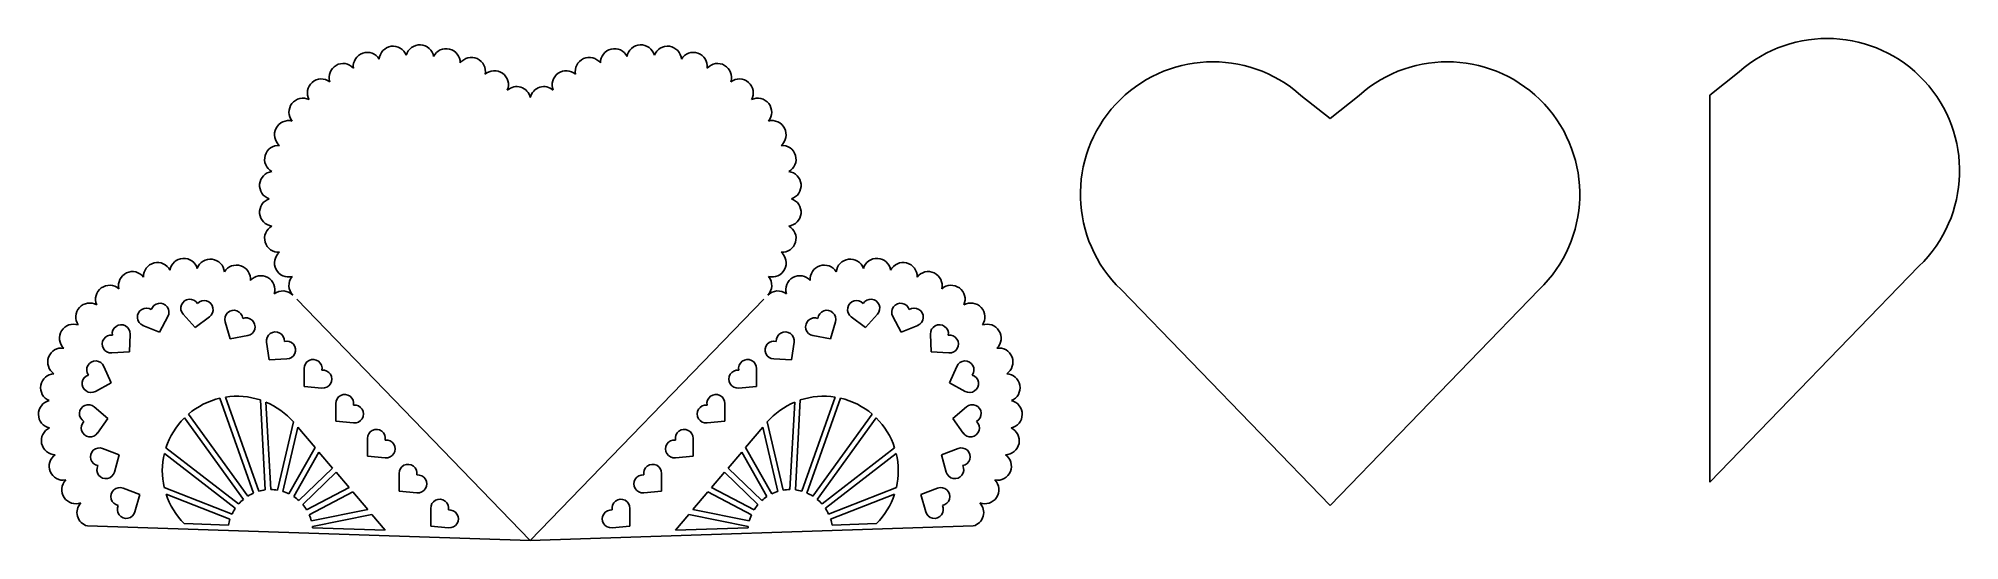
# Model space of a CAD drawing. Extents: x 339 to 836, y 78 to 208.
import ezdxf

# ---------------------------------------------------------------- set-up
doc = ezdxf.new("R2010")
doc.units = 0
doc.layers.get('0').update_dxf_attribs({"linetype": 'CONTINUOUS'})

msp = doc.modelspace()

# ---------------------------------------------------------------- linework, layer by layer
for p, q in [((771.164226, 193.004178), (778.680607, 198.961826)), ((673.007008, 186.957444), (665.490627, 192.915092)), ((673.007008, 186.957444), (680.523388, 192.915092)), ((771.164226, 193.004178), (771.164226, 92.928099)), ((771.164226, 92.928099), (825.187319, 148.762642)), ((466.343763, 77.849079), (405.976423, 140.2406)), ((466.343763, 77.849079), (526.711102, 140.2406)), ((673.007008, 86.881365), (618.983916, 142.715908)), ((673.007008, 86.881365), (727.0301, 142.715908)), ((370.513178, 131.721958), (372.67111, 135.795489)), ((379.712949, 132.957439), (376.627158, 136.382089)), ((379.712949, 132.957439), (383.424618, 135.691272)), ((388.782873, 129.988076), (387.488571, 134.412453)), ((543.904653, 129.988076), (545.198954, 134.412453)), ((552.974576, 132.957439), (549.262908, 135.691272)), ((552.974576, 132.957439), (556.060367, 136.382089)), ((562.174347, 131.721958), (560.016415, 135.795489)), ((362.760527, 126.617196), (362.937317, 131.223613)), ((370.513178, 131.721958), (366.247077, 133.468586)), ((388.782873, 129.988076), (393.313137, 130.840742)), ((398.847586, 124.571921), (398.181635, 129.133372)), ((533.839939, 124.571921), (534.50589, 129.133372)), ((543.904653, 129.988076), (539.374389, 130.840742)), ((562.174347, 131.721958), (566.440448, 133.468586)), ((569.926999, 126.617196), (569.750208, 131.223613)), ((362.760527, 126.617196), (358.159068, 126.339862)), ((398.847586, 124.571921), (403.45243, 124.785798)), ((533.839939, 124.571921), (529.235095, 124.785798)), ((569.926999, 126.617196), (574.528457, 126.339862)), ((357.990502, 118.654216), (356.151135, 122.881161)), ((407.919439, 117.713518), (407.895126, 122.323262)), ((524.768086, 117.713518), (524.7924, 122.323262)), ((574.697024, 118.654216), (576.53639, 122.881161)), ((357.990502, 118.654216), (353.965062, 116.407849)), ((386.150126, 114.659268), (394.850362, 90.133101)), ((387.564458, 114.9346), (396.193366, 90.609509)), ((396.575387, 114.197605), (397.86226, 90.944485)), ((407.919439, 117.713518), (412.509204, 117.284119)), ((524.768086, 117.713518), (520.178321, 117.284119)), ((536.112138, 114.197605), (534.825265, 90.944485)), ((545.123067, 114.9346), (536.494159, 90.609509)), ((546.537399, 114.659268), (537.837163, 90.133101)), ((574.697024, 118.654216), (578.722463, 116.407849)), ((357.147865, 109.410183), (353.656651, 112.420457)), ((357.147865, 109.410183), (354.495732, 105.639703)), ((376.948591, 109.563861), (392.18906, 88.506034)), ((378.00381, 110.536354), (393.343443, 89.341512)), ((398.032786, 113.651568), (399.285083, 91.023227)), ((416.096424, 108.683092), (416.072111, 113.292836)), ((516.591101, 108.683092), (516.615414, 113.292836)), ((534.654739, 113.651568), (533.402442, 91.023227)), ((554.683715, 110.536354), (539.344082, 89.341512)), ((555.738934, 109.563861), (540.498465, 88.506034)), ((575.53966, 109.410183), (579.030874, 112.420457)), ((575.53966, 109.410183), (578.191794, 105.639703)), ((405.1164, 108.512418), (400.980749, 90.874452)), ((406.263257, 107.16135), (402.368122, 90.549149)), ((410.734873, 101.886207), (406.263257, 107.16135)), ((416.096424, 108.683092), (420.68619, 108.253694)), ((424.27341, 99.652666), (424.249097, 104.26241)), ((508.414115, 99.652666), (508.438429, 104.26241)), ((516.591101, 108.683092), (512.001335, 108.253694)), ((521.952652, 101.886207), (526.424268, 107.16135)), ((526.424268, 107.16135), (530.319404, 90.549149)), ((527.571125, 108.512418), (531.706776, 90.874452)), ((360.112221, 99.985165), (355.814992, 101.653745)), ((360.112221, 99.985165), (358.874581, 95.544605)), ((371.780664, 100.370401), (390.093957, 86.1951)), ((372.198074, 101.849324), (390.966198, 87.321962)), ((410.734873, 101.886207), (403.953186, 89.928676)), ((411.716399, 100.728306), (405.192712, 89.225682)), ((415.222551, 96.592116), (411.716399, 100.728306)), ((424.27341, 99.652666), (428.863175, 99.223268)), ((508.414115, 99.652666), (503.82435, 99.223268)), ((517.464974, 96.592116), (520.971126, 100.728306)), ((520.971126, 100.728306), (527.494813, 89.225682)), ((521.952652, 101.886207), (528.734339, 89.928676)), ((560.489451, 101.849324), (541.721327, 87.321962)), ((560.906861, 100.370401), (542.593568, 86.1951)), ((572.575304, 99.985165), (576.872533, 101.653745)), ((572.575304, 99.985165), (573.812944, 95.544605)), ((415.222551, 96.592116), (406.538763, 88.183779)), ((416.146002, 95.502725), (407.530023, 87.160046)), ((419.500757, 91.545138), (416.146002, 95.502725)), ((432.450395, 90.62224), (432.426082, 95.231984)), ((500.23713, 90.62224), (500.261443, 95.231984)), ((516.541523, 95.502725), (513.186768, 91.545138)), ((516.541523, 95.502725), (525.157502, 87.160046)), ((517.464974, 96.592116), (526.148762, 88.183779)), ((365.398776, 89.719556), (361.101547, 91.388136)), ((365.398776, 89.719556), (364.161136, 85.278995)), ((371.734973, 91.572369), (389.254222, 84.714471)), ((372.212159, 89.855286), (388.734786, 83.387515)), ((419.500757, 91.545138), (408.528012, 85.78112)), ((420.444833, 90.431417), (409.1907, 84.519586)), ((424.335981, 85.841048), (420.444833, 90.431417)), ((432.450395, 90.62224), (437.040161, 90.192842)), ((500.23713, 90.62224), (495.647364, 90.192842)), ((512.242692, 90.431417), (508.351544, 85.841048)), ((512.242692, 90.431417), (523.496826, 84.519586)), ((524.159514, 85.78112), (513.186768, 91.545138)), ((560.952552, 91.572369), (543.433304, 84.714471)), ((560.475366, 89.855286), (543.95274, 83.387515)), ((567.288749, 89.719556), (571.585978, 91.388136)), ((567.288749, 89.719556), (568.526389, 85.278995)), ((424.335981, 85.841048), (409.759774, 82.915351)), ((425.388871, 84.59896), (410.040204, 81.518216)), ((428.853678, 80.511545), (425.388871, 84.59896)), ((440.627381, 81.591815), (440.603068, 86.201559)), ((492.060144, 81.591815), (492.084458, 86.201559)), ((507.298655, 84.59896), (503.833847, 80.511545)), ((507.298655, 84.59896), (522.647322, 81.518216)), ((522.927751, 82.915351), (508.351544, 85.841048)), ((523.496826, 84.519586), (522.927751, 82.915351)), ((525.157502, 87.160046), (524.159514, 85.78112)), ((351.884775, 81.624753), (466.343763, 77.849079)), ((376.907122, 82.225112), (388.364825, 81.847156)), ((410.085057, 81.130668), (428.853678, 80.511545)), ((440.627381, 81.591815), (445.217146, 81.162416)), ((466.343763, 77.849079), (580.80275, 81.624753)), ((492.060144, 81.591815), (487.470379, 81.162416)), ((522.602468, 81.130668), (503.833847, 80.511545)), ((522.647322, 81.518216), (522.602468, 81.130668)), ((555.780403, 82.225112), (544.3227, 81.847156))]:
    msp.add_line(p, q)
for centre, radius, start, end in [((424.21629, 200.405393), 3.617483, 31.484184, 186.66884), ((430.908804, 202.027199), 3.617483, 20.575093, 175.759749), ((437.787305, 202.35313), 3.617483, 9.666002, 164.850658), ((444.603185, 201.371406), 3.617483, 358.756911, 153.941567), ((488.08434, 201.371406), 3.617483, 26.058433, 181.243089), ((494.90022, 202.35313), 3.617483, 15.149342, 170.333998), ((501.778721, 202.027199), 3.617483, 4.240251, 159.424907), ((508.471235, 200.405393), 3.617483, 353.33116, 148.515816), ((801.453282, 173.416911), 34.221885, 313.9105, 131.716234), ((417.951647, 197.546328), 3.617483, 42.393275, 197.577931), ((451.1101, 199.117509), 3.617483, 347.847821, 143.032476), ((457.072875, 195.672902), 3.617483, 336.93873, 132.123385), ((475.61465, 195.672902), 3.617483, 47.876615, 203.06127), ((481.577425, 199.117509), 3.617483, 36.967524, 192.152179), ((514.735878, 197.546328), 3.617483, 342.422069, 137.606725), ((642.717952, 167.370177), 34.221885, 48.283766, 226.0895), ((703.296064, 167.370177), 34.221885, 313.9105, 131.716234), ((412.341296, 193.55334), 3.617483, 53.302366, 208.487022), ((462.817388, 191.563562), 3.617483, 12.886329, 131.905164), ((469.870137, 191.563562), 3.617483, 48.094836, 167.113671), ((520.34623, 193.55334), 3.617483, 331.512978, 126.697634), ((407.588009, 188.570743), 3.617483, 64.211457, 219.396113), ((525.099516, 188.570743), 3.617483, 320.603887, 115.788543), ((403.863583, 182.778624), 3.617483, 75.120548, 230.305204), ((528.823943, 182.778624), 3.617483, 309.694796, 104.879452), ((401.302628, 176.386323), 3.617483, 86.029639, 241.214294), ((531.384898, 176.386323), 3.617483, 298.785706, 93.970361), ((399.997703, 169.624875), 3.617483, 96.93873, 252.123385), ((532.689822, 169.624875), 3.617483, 287.876615, 83.06127), ((399.995973, 162.738657), 3.617483, 107.847821, 263.032476), ((532.691552, 162.738657), 3.617483, 276.967524, 72.152179), ((401.297499, 155.976555), 3.617483, 118.756911, 273.941567), ((531.390026, 155.976555), 3.617483, 266.058433, 61.243089), ((370.004441, 146.10355), 3.617483, 26.896367, 182.081023), ((376.805235, 147.184845), 3.617483, 15.987276, 171.171932), ((383.687767, 146.959541), 3.617483, 5.078186, 160.262841), ((390.403283, 145.435782), 3.617483, 354.169095, 149.35375), ((403.855241, 149.582968), 3.617483, 129.666002, 284.850658), ((528.832284, 149.582968), 3.617483, 255.149342, 50.333998), ((542.284242, 145.435782), 3.617483, 30.64625, 185.830905), ((548.999758, 146.959541), 3.617483, 19.737159, 174.921814), ((555.88229, 147.184845), 3.617483, 8.828068, 164.012724), ((562.683084, 146.10355), 3.617483, 357.918977, 153.103633), ((363.531183, 143.754736), 3.617483, 37.805458, 192.990114), ((396.709067, 142.668638), 3.617483, 343.260004, 138.44466), ((407.576756, 143.788977), 3.617483, 140.575093, 224.055331), ((525.110769, 143.788977), 3.617483, 315.944669, 39.424907), ((535.978458, 142.668638), 3.617483, 41.55534, 196.739996), ((569.156343, 143.754736), 3.617483, 347.009886, 142.194542), ((352.482821, 135.636865), 3.617483, 59.62364, 214.808296), ((357.61942, 140.223296), 3.617483, 48.714549, 203.899205), ((370.62541, 136.879188), 2.315014, 332.087826, 163.451135), ((378.346994, 137.931752), 2.315014, 30.657215, 222.706915), ((382.051705, 137.555247), 2.315014, 306.37354, 137.736849), ((402.377213, 138.758123), 3.617483, 44.055331, 127.535569), ((530.310312, 138.758123), 3.617483, 52.464431, 135.944669), ((550.63582, 137.555247), 2.315014, 42.263151, 233.62646), ((554.340531, 137.931752), 2.315014, 317.293085, 149.342785), ((562.062115, 136.879188), 2.315014, 16.548865, 207.912174), ((575.068105, 140.223296), 3.617483, 336.100795, 131.285451), ((580.204704, 135.636865), 3.617483, 325.191704, 120.37636), ((367.124222, 135.610993), 2.315014, 56.371501, 248.421201), ((389.710464, 135.062443), 2.315014, 4.94293, 196.992629), ((392.884933, 133.11581), 2.315014, 280.659254, 112.022563), ((539.802592, 133.11581), 2.315014, 67.977437, 259.340746), ((542.977062, 135.062443), 2.315014, 343.007371, 175.05707), ((565.563303, 135.610993), 2.315014, 291.578799, 123.628499), ((348.307034, 130.16121), 3.617483, 70.532731, 225.717387), ((358.019793, 128.650684), 2.315014, 82.085787, 274.135487), ((360.624006, 131.312396), 2.315014, 357.802111, 189.165421), ((400.472365, 129.467808), 2.315014, 356.94293, 188.992629), ((403.345022, 127.098319), 2.315014, 272.659254, 104.022563), ((529.342503, 127.098319), 2.315014, 75.977437, 267.340746), ((532.21516, 129.467808), 2.315014, 351.007371, 183.05707), ((572.063519, 131.312396), 2.315014, 350.834579, 182.197889), ((574.667732, 128.650684), 2.315014, 265.864513, 97.914213), ((584.380491, 130.16121), 3.617483, 314.282613, 109.467269), ((345.242984, 123.994233), 3.617483, 81.441822, 236.626478), ((354.028392, 121.957443), 2.315014, 23.516397, 214.879706), ((410.210108, 122.335472), 2.315014, 348.938884, 180.988584), ((522.477417, 122.335472), 2.315014, 359.011416, 191.061116), ((578.659133, 121.957443), 2.315014, 325.120294, 156.483603), ((587.444542, 123.994233), 3.617483, 303.373522, 98.558178), ((343.401413, 117.358827), 3.617483, 92.350913, 247.535569), ((352.836951, 118.429398), 2.315014, 107.800072, 299.849772), ((412.724846, 119.589069), 2.315014, 264.655209, 96.018518), ((519.96268, 119.589069), 2.315014, 83.981482, 275.344791), ((579.850574, 118.429398), 2.315014, 240.150228, 72.199928), ((589.286113, 117.358827), 3.617483, 292.464431, 87.649087), ((390.541101, 95.873837), 19.291787, 103.156315, 130.532335), ((390.541101, 95.873837), 19.291787, 71.772525, 98.875959), ((418.387093, 113.305046), 2.315014, 348.938884, 180.988584), ((514.300432, 113.305046), 2.315014, 359.011416, 191.061116), ((542.146424, 95.873837), 19.291787, 81.124041, 108.227475), ((542.146424, 95.873837), 19.291787, 49.467665, 76.843685), ((342.84888, 110.494811), 3.617483, 103.260004, 258.44466), ((352.144911, 110.667193), 2.315014, 49.230683, 240.593992), ((390.541101, 95.873837), 19.291787, 134.795214, 161.956287), ((390.541101, 95.873837), 19.291787, 40.929319, 67.149032), ((420.901831, 110.558643), 2.315014, 264.655209, 96.018518), ((511.785694, 110.558643), 2.315014, 83.981482, 275.344791), ((542.146424, 95.873837), 19.291787, 112.850968, 139.070681), ((542.146424, 95.873837), 19.291787, 18.043713, 45.204786), ((580.542614, 110.667193), 2.315014, 299.406008, 130.769317), ((589.838645, 110.494811), 3.617483, 281.55534, 76.739996), ((343.605356, 103.65027), 3.617483, 114.169095, 269.35375), ((352.602222, 106.971586), 2.315014, 133.514358, 325.564058), ((426.564079, 104.27462), 2.315014, 348.938884, 180.988584), ((506.123446, 104.27462), 2.315014, 359.011416, 191.061116), ((580.085303, 106.971586), 2.315014, 214.435942, 46.485642), ((589.082169, 103.65027), 3.617483, 270.64625, 65.830905), ((345.643499, 97.072583), 3.617483, 125.078186, 280.262841), ((354.977043, 99.495706), 2.315014, 68.779202, 260.142511), ((390.541101, 95.873837), 19.291787, 166.521424, 192.88347), ((429.078817, 101.528217), 2.315014, 264.655209, 96.018518), ((503.608709, 101.528217), 2.315014, 83.981482, 275.344791), ((542.146424, 95.873837), 19.291787, 347.11653, 13.478576), ((577.710482, 99.495706), 2.315014, 279.857489, 111.220798), ((587.044026, 97.072583), 3.617483, 259.737159, 54.921814), ((356.644562, 96.166139), 2.315014, 153.062877, 345.112577), ((434.741064, 95.244194), 2.315014, 348.938884, 180.988584), ((437.255802, 92.497791), 2.315014, 264.655209, 96.018518), ((495.431723, 92.497791), 2.315014, 83.981482, 275.344791), ((497.946461, 95.244194), 2.315014, 359.011416, 191.061116), ((576.042963, 96.166139), 2.315014, 194.887423, 26.937123), ((348.889646, 90.999484), 3.617483, 135.987276, 291.171932), ((360.263598, 89.230097), 2.315014, 68.779202, 260.142511), ((390.541101, 95.873837), 19.291787, 198.17828, 225.030969), ((399.17796, 80.064686), 10.959064, 113.258962, 122.167206), ((399.17796, 80.064686), 10.959064, 96.895325, 105.80357), ((399.17796, 80.064686), 10.959064, 80.531689, 89.439934), ((399.17796, 80.064686), 10.959064, 64.168052, 73.076297), ((533.509565, 80.064686), 10.959064, 106.923703, 115.831948), ((533.509565, 80.064686), 10.959064, 90.560066, 99.468311), ((533.509565, 80.064686), 10.959064, 74.19643, 83.104675), ((533.509565, 80.064686), 10.959064, 57.832794, 66.741038), ((542.146424, 95.873837), 19.291787, 314.969031, 341.82172), ((572.423927, 89.230097), 2.315014, 279.857489, 111.220798), ((583.797879, 90.999484), 3.617483, 248.828068, 44.012724), ((352.807361, 85.122612), 3.617483, 136.205498, 255.224333), ((361.931117, 85.900529), 2.315014, 153.062877, 345.112577), ((399.17796, 80.064686), 10.959064, 145.986234, 154.894479), ((399.17796, 80.064686), 10.959064, 129.622598, 138.530843), ((399.17796, 80.064686), 10.959064, 47.804416, 56.712661), ((399.17796, 80.064686), 10.959064, 31.44078, 40.349025), ((399.17796, 80.064686), 10.959064, 15.077143, 23.985388), ((442.91805, 86.213768), 2.315014, 348.938884, 180.988584), ((445.432788, 83.467365), 2.315014, 264.655209, 96.018518), ((487.254738, 83.467365), 2.315014, 83.981482, 275.344791), ((489.769475, 86.213768), 2.315014, 359.011416, 191.061116), ((533.509565, 80.064686), 10.959064, 123.287339, 132.195584), ((533.509565, 80.064686), 10.959064, 41.469157, 50.377402), ((533.509565, 80.064686), 10.959064, 25.105521, 34.013766), ((570.756408, 85.900529), 2.315014, 194.887423, 26.937123), ((579.880165, 85.122612), 3.617483, 284.775667, 43.794502), ((399.17796, 80.064686), 10.959064, 162.349871, 170.639373), ((399.17796, 80.064686), 10.959064, 5.58195, 7.621752), ((533.509565, 80.064686), 10.959064, 9.360627, 17.650129)]:
    msp.add_arc(centre, radius, start, end)

doc.saveas('drawing.dxf')
